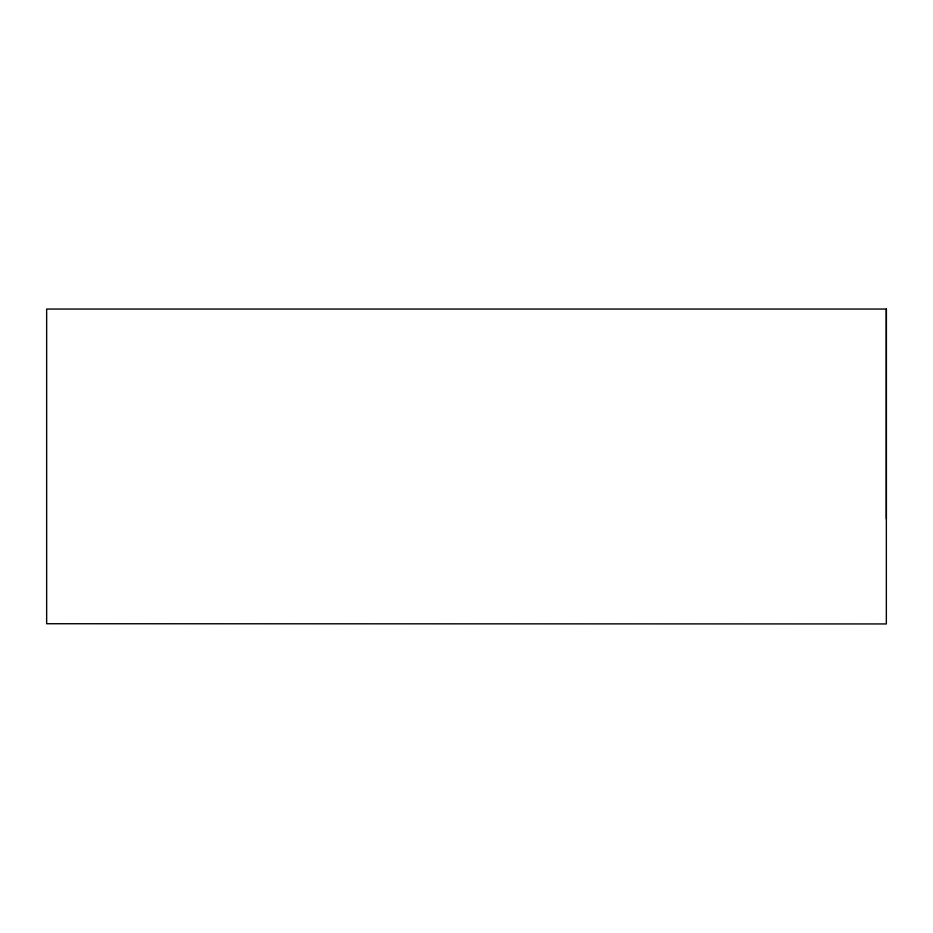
<?xml version="1.0" encoding="UTF-8"?>
<svg xmlns="http://www.w3.org/2000/svg" width="933" height="933" viewBox="0 0 933 933"><rect width="100%" height="100%" fill="white"/><g stroke="black" fill="none" stroke-linecap="round" stroke-linejoin="round"><path stroke-width="1.4" d="M886.35 518.981L886.35 309.056L46.65 309.056L46.65 623.734L886.35 623.944L886.35 309.056"/></g></svg>
